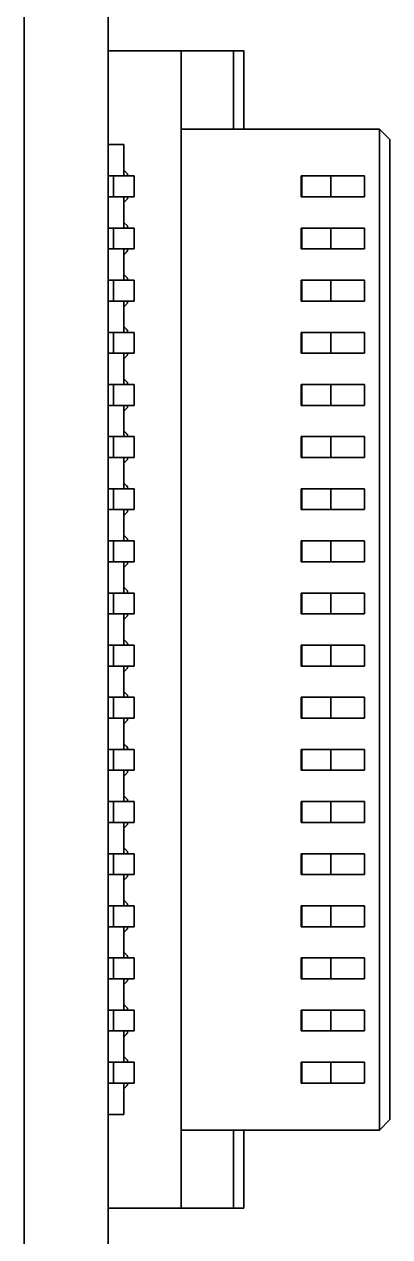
# Model space of a CAD drawing. Extents: x 386 to 1090, y 188 to 736.
# Drawn here: x 574.38 to 577.89, y 609.99 to 621.61 of the extents above; entities that cross this region are included whole.
import ezdxf

# ---------------------------------------------------------------- set-up
doc = ezdxf.new("R2010")
doc.units = 0

msp = doc.modelspace()

# ---------------------------------------------------------------- linework, layer by layer
at = {"color": 7, "lineweight": 35}
for p, q in [((574.385, 599.309), (574.385, 632.309)), ((575.19, 599.309), (575.19, 632.309))]:
    msp.add_line(p, q, dxfattribs=at)
at = {"color": 7, "lineweight": 35, "ltscale": 0.017499}
for p, q in [((575.19, 621.359), (575.89, 621.359)), ((575.19, 621.359), (575.89, 621.359)), ((575.19, 610.259), (575.89, 610.259)), ((575.19, 610.259), (575.89, 610.259)), ((575.19, 610.259), (575.89, 610.259))]:
    msp.add_line(p, q, dxfattribs=at)
at = {"color": 7, "lineweight": 35, "ltscale": 0.022501}
msp.add_line((575.19, 620.459), (575.19, 621.359), dxfattribs=at)
msp.add_line((575.19, 620.459), (575.19, 621.359), dxfattribs=at)
at = {"color": 7, "lineweight": 35, "ltscale": 0.0125}
for p, q in [((575.89, 621.359), (576.39, 621.359)), ((575.89, 621.359), (576.39, 621.359)), ((576.39, 611.009), (575.89, 611.009)), ((575.89, 610.259), (576.39, 610.259)), ((576.39, 610.259), (575.89, 610.259)), ((576.39, 610.259), (575.89, 610.259))]:
    msp.add_line(p, q, dxfattribs=at)
at = {"color": 7, "lineweight": 35, "ltscale": 0.01875}
for p, q in [((575.89, 620.609), (575.89, 621.359)), ((576.39, 620.609), (576.39, 621.359)), ((576.39, 620.609), (576.39, 621.359)), ((576.49, 620.609), (576.49, 621.359)), ((576.49, 620.609), (576.49, 621.359)), ((576.49, 621.359), (576.49, 620.609)), ((575.89, 610.259), (575.89, 611.009)), ((576.39, 610.259), (576.39, 611.009)), ((576.39, 610.259), (576.39, 611.009)), ((576.49, 611.009), (576.49, 610.259)), ((576.49, 610.259), (576.49, 611.009)), ((576.49, 610.259), (576.49, 611.009))]:
    msp.add_line(p, q, dxfattribs=at)
at = {"color": 7, "lineweight": 35, "ltscale": 0.277499}
msp.add_line((575.89, 610.259), (575.89, 621.359), dxfattribs=at)
msp.add_line((575.89, 610.259), (575.89, 621.359), dxfattribs=at)
at = {"color": 7, "lineweight": 35, "ltscale": 0.002501}
for p, q in [((576.39, 621.359), (576.49, 621.359)), ((576.39, 621.359), (576.49, 621.359)), ((577.89, 620.509), (577.89, 620.409)), ((577.89, 620.409), (577.89, 620.509)), ((576.49, 611.009), (576.39, 611.009)), ((576.39, 610.259), (576.49, 610.259)), ((576.49, 610.259), (576.39, 610.259)), ((576.49, 610.259), (576.39, 610.259))]:
    msp.add_line(p, q, dxfattribs=at)
at = {"color": 7, "lineweight": 35, "ltscale": 0.047501}
for p, q in [((577.79, 620.609), (575.89, 620.609)), ((577.79, 620.609), (575.89, 620.609)), ((577.79, 611.009), (575.89, 611.009)), ((577.79, 611.009), (575.89, 611.009))]:
    msp.add_line(p, q, dxfattribs=at)
at = {"color": 7, "lineweight": 35, "ltscale": 0.239999}
for p, q in [((575.89, 611.009), (575.89, 620.609)), ((577.79, 620.609), (577.79, 611.009)), ((577.79, 620.609), (577.79, 611.009))]:
    msp.add_line(p, q, dxfattribs=at)
at = {"color": 7, "lineweight": 35, "ltscale": 0.00125}
for p, q in [((576.49, 620.659), (576.49, 620.609)), ((576.49, 620.609), (576.49, 620.659)), ((575.24, 620.159), (575.19, 620.159)), ((575.19, 620.159), (575.24, 620.159)), ((575.24, 619.959), (575.19, 619.959)), ((575.19, 619.959), (575.24, 619.959)), ((575.19, 619.959), (575.24, 619.959)), ((575.24, 619.659), (575.19, 619.659)), ((575.19, 619.659), (575.24, 619.659)), ((575.24, 619.459), (575.19, 619.459)), ((575.19, 619.459), (575.24, 619.459)), ((575.19, 619.459), (575.24, 619.459)), ((575.24, 619.159), (575.19, 619.159)), ((575.19, 619.159), (575.24, 619.159)), ((575.24, 618.959), (575.19, 618.959)), ((575.19, 618.959), (575.24, 618.959)), ((575.19, 618.959), (575.24, 618.959)), ((575.24, 618.659), (575.19, 618.659)), ((575.19, 618.659), (575.24, 618.659)), ((575.19, 618.459), (575.24, 618.459)), ((575.24, 618.459), (575.19, 618.459)), ((575.19, 618.459), (575.24, 618.459)), ((575.24, 618.159), (575.19, 618.159)), ((575.19, 618.159), (575.24, 618.159)), ((575.24, 617.959), (575.19, 617.959)), ((575.19, 617.959), (575.24, 617.959)), ((575.19, 617.959), (575.24, 617.959)), ((575.24, 617.659), (575.19, 617.659)), ((575.19, 617.659), (575.24, 617.659)), ((575.24, 617.459), (575.19, 617.459)), ((575.19, 617.459), (575.24, 617.459)), ((575.19, 617.459), (575.24, 617.459)), ((575.19, 617.159), (575.24, 617.159)), ((575.24, 617.159), (575.19, 617.159)), ((575.19, 616.959), (575.24, 616.959)), ((575.24, 616.959), (575.19, 616.959)), ((575.19, 616.959), (575.24, 616.959)), ((575.24, 616.659), (575.19, 616.659)), ((575.19, 616.659), (575.24, 616.659)), ((575.19, 616.459), (575.24, 616.459)), ((575.19, 616.459), (575.24, 616.459)), ((575.24, 616.459), (575.19, 616.459)), ((575.24, 616.159), (575.19, 616.159)), ((575.19, 616.159), (575.24, 616.159)), ((575.24, 615.959), (575.19, 615.959)), ((575.19, 615.959), (575.24, 615.959)), ((575.19, 615.959), (575.24, 615.959)), ((575.24, 615.659), (575.19, 615.659)), ((575.19, 615.659), (575.24, 615.659)), ((575.24, 615.459), (575.19, 615.459)), ((575.19, 615.459), (575.24, 615.459)), ((575.19, 615.459), (575.24, 615.459)), ((575.19, 615.159), (575.24, 615.159)), ((575.24, 615.159), (575.19, 615.159)), ((575.19, 614.959), (575.24, 614.959)), ((575.19, 614.959), (575.24, 614.959)), ((575.24, 614.959), (575.19, 614.959)), ((575.19, 614.659), (575.24, 614.659)), ((575.24, 614.659), (575.19, 614.659)), ((575.19, 614.459), (575.24, 614.459)), ((575.19, 614.459), (575.24, 614.459)), ((575.24, 614.459), (575.19, 614.459)), ((575.19, 614.159), (575.24, 614.159)), ((575.24, 614.159), (575.19, 614.159)), ((575.19, 613.959), (575.24, 613.959)), ((575.19, 613.959), (575.24, 613.959)), ((575.24, 613.959), (575.19, 613.959)), ((575.19, 613.659), (575.24, 613.659)), ((575.24, 613.659), (575.19, 613.659)), ((575.19, 613.459), (575.24, 613.459)), ((575.19, 613.459), (575.24, 613.459)), ((575.24, 613.459), (575.19, 613.459)), ((575.24, 613.159), (575.19, 613.159)), ((575.19, 613.159), (575.24, 613.159)), ((575.24, 612.959), (575.19, 612.959)), ((575.19, 612.959), (575.24, 612.959)), ((575.19, 612.959), (575.24, 612.959)), ((575.24, 612.659), (575.19, 612.659)), ((575.19, 612.659), (575.24, 612.659)), ((575.24, 612.459), (575.19, 612.459)), ((575.19, 612.459), (575.24, 612.459)), ((575.19, 612.459), (575.24, 612.459)), ((575.24, 612.159), (575.19, 612.159)), ((575.19, 612.159), (575.24, 612.159)), ((575.24, 611.959), (575.19, 611.959)), ((575.19, 611.959), (575.24, 611.959)), ((575.19, 611.959), (575.24, 611.959)), ((575.24, 611.659), (575.19, 611.659)), ((575.19, 611.659), (575.24, 611.659)), ((575.24, 611.459), (575.19, 611.459)), ((575.19, 611.459), (575.24, 611.459)), ((575.19, 611.459), (575.24, 611.459))]:
    msp.add_line(p, q, dxfattribs=at)
at = {"color": 7, "lineweight": 35, "ltscale": 0.003535}
for p, q in [((577.79, 620.609), (577.89, 620.509)), ((577.79, 620.609), (577.89, 620.509)), ((577.79, 611.009), (577.89, 611.109)), ((577.89, 611.109), (577.79, 611.009)), ((577.89, 611.109), (577.79, 611.009)), ((577.89, 611.109), (577.79, 611.009)), ((577.79, 611.009), (577.89, 611.109))]:
    msp.add_line(p, q, dxfattribs=at)
at = {"color": 7, "lineweight": 35, "ltscale": 0.235001}
msp.add_line((577.89, 611.109), (577.89, 620.509), dxfattribs=at)
msp.add_line((577.89, 611.109), (577.89, 620.509), dxfattribs=at)
msp.add_line((577.89, 611.109), (577.89, 620.509), dxfattribs=at)
at = {"color": 7, "lineweight": 35, "ltscale": 0.003749}
for p, q in [((575.34, 620.459), (575.19, 620.459)), ((575.19, 620.459), (575.34, 620.459)), ((575.19, 620.459), (575.34, 620.459)), ((575.34, 620.459), (575.19, 620.459)), ((575.19, 620.459), (575.34, 620.459)), ((575.34, 611.159), (575.19, 611.159)), ((575.34, 611.159), (575.19, 611.159))]:
    msp.add_line(p, q, dxfattribs=at)
at = {"color": 7, "lineweight": 35, "ltscale": 0.006125}
for p, q in [((575.34, 620.459), (575.34, 620.214)), ((575.34, 620.459), (575.34, 620.214)), ((575.34, 611.404), (575.34, 611.159)), ((575.34, 611.404), (575.34, 611.159))]:
    msp.add_line(p, q, dxfattribs=at)
at = {"color": 7, "lineweight": 35, "ltscale": 0.005}
for p, q in [((575.19, 620.159), (575.19, 619.959)), ((575.19, 620.159), (575.19, 619.959)), ((575.24, 620.159), (575.44, 620.159)), ((575.24, 620.159), (575.24, 619.959)), ((575.24, 620.159), (575.24, 619.959)), ((575.24, 620.159), (575.44, 620.159)), ((575.44, 620.159), (575.44, 619.959)), ((575.44, 620.159), (575.44, 619.959)), ((575.44, 619.959), (575.44, 620.159)), ((577.04, 620.159), (577.04, 619.959)), ((577.04, 620.159), (577.04, 619.959)), ((577.045, 619.959), (577.045, 620.159)), ((577.045, 620.159), (577.045, 619.959)), ((577.045, 620.159), (577.045, 619.959)), ((577.325, 620.159), (577.325, 619.959)), ((577.325, 620.159), (577.325, 619.959)), ((577.647, 619.959), (577.647, 620.159)), ((577.647, 619.959), (577.647, 620.159)), ((575.24, 619.959), (575.44, 619.959)), ((575.24, 619.959), (575.44, 619.959)), ((575.19, 619.659), (575.19, 619.459)), ((575.19, 619.659), (575.19, 619.459)), ((575.24, 619.659), (575.44, 619.659)), ((575.24, 619.659), (575.24, 619.459)), ((575.24, 619.659), (575.44, 619.659)), ((575.24, 619.659), (575.24, 619.459)), ((575.44, 619.659), (575.44, 619.459)), ((575.44, 619.659), (575.44, 619.459)), ((575.44, 619.459), (575.44, 619.659)), ((577.04, 619.659), (577.04, 619.459)), ((577.04, 619.659), (577.04, 619.459)), ((577.045, 619.459), (577.045, 619.659)), ((577.045, 619.659), (577.045, 619.459)), ((577.045, 619.659), (577.045, 619.459)), ((577.325, 619.659), (577.325, 619.459)), ((577.325, 619.659), (577.325, 619.459)), ((577.647, 619.459), (577.647, 619.659)), ((577.647, 619.459), (577.647, 619.659)), ((575.24, 619.459), (575.44, 619.459)), ((575.24, 619.459), (575.44, 619.459)), ((575.19, 619.159), (575.19, 618.959)), ((575.19, 619.159), (575.19, 618.959)), ((575.24, 619.159), (575.44, 619.159)), ((575.24, 619.159), (575.24, 618.959)), ((575.24, 619.159), (575.44, 619.159)), ((575.24, 619.159), (575.24, 618.959)), ((575.44, 619.159), (575.44, 618.959)), ((575.44, 619.159), (575.44, 618.959)), ((575.44, 618.959), (575.44, 619.159)), ((577.04, 619.159), (577.04, 618.959)), ((577.04, 619.159), (577.04, 618.959)), ((577.045, 618.959), (577.045, 619.159)), ((577.045, 619.159), (577.045, 618.959)), ((577.045, 619.159), (577.045, 618.959)), ((577.325, 619.159), (577.325, 618.959)), ((577.325, 619.159), (577.325, 618.959)), ((577.647, 618.959), (577.647, 619.159)), ((577.647, 618.959), (577.647, 619.159)), ((575.24, 618.959), (575.44, 618.959)), ((575.24, 618.959), (575.44, 618.959)), ((575.19, 618.659), (575.19, 618.459)), ((575.19, 618.659), (575.19, 618.459)), ((575.24, 618.659), (575.44, 618.659)), ((575.24, 618.659), (575.24, 618.459)), ((575.24, 618.659), (575.44, 618.659)), ((575.24, 618.659), (575.24, 618.459)), ((575.44, 618.659), (575.44, 618.459)), ((575.44, 618.659), (575.44, 618.459)), ((575.44, 618.459), (575.44, 618.659)), ((577.04, 618.659), (577.04, 618.459)), ((577.04, 618.659), (577.04, 618.459)), ((577.045, 618.459), (577.045, 618.659)), ((577.045, 618.659), (577.045, 618.459)), ((577.045, 618.659), (577.045, 618.459)), ((577.325, 618.659), (577.325, 618.459)), ((577.325, 618.659), (577.325, 618.459)), ((577.647, 618.459), (577.647, 618.659)), ((577.647, 618.459), (577.647, 618.659)), ((575.24, 618.459), (575.44, 618.459)), ((575.24, 618.459), (575.44, 618.459)), ((575.19, 618.159), (575.19, 617.959)), ((575.19, 618.159), (575.19, 617.959)), ((575.24, 618.159), (575.44, 618.159)), ((575.24, 618.159), (575.24, 617.959)), ((575.24, 618.159), (575.44, 618.159)), ((575.24, 618.159), (575.24, 617.959)), ((575.44, 618.159), (575.44, 617.959)), ((575.44, 618.159), (575.44, 617.959)), ((575.44, 617.959), (575.44, 618.159)), ((577.04, 618.159), (577.04, 617.959)), ((577.04, 618.159), (577.04, 617.959)), ((577.045, 617.959), (577.045, 618.159)), ((577.045, 618.159), (577.045, 617.959)), ((577.045, 618.159), (577.045, 617.959)), ((577.325, 618.159), (577.325, 617.959)), ((577.325, 618.159), (577.325, 617.959)), ((577.647, 617.959), (577.647, 618.159)), ((577.647, 617.959), (577.647, 618.159)), ((575.24, 617.959), (575.44, 617.959)), ((575.24, 617.959), (575.44, 617.959)), ((575.19, 617.659), (575.19, 617.459)), ((575.19, 617.659), (575.19, 617.459)), ((575.24, 617.659), (575.44, 617.659)), ((575.24, 617.659), (575.24, 617.459)), ((575.24, 617.659), (575.44, 617.659)), ((575.24, 617.659), (575.24, 617.459)), ((575.44, 617.659), (575.44, 617.459)), ((575.44, 617.659), (575.44, 617.459)), ((575.44, 617.459), (575.44, 617.659)), ((577.04, 617.659), (577.04, 617.459)), ((577.04, 617.659), (577.04, 617.459)), ((577.045, 617.459), (577.045, 617.659)), ((577.045, 617.659), (577.045, 617.459)), ((577.045, 617.659), (577.045, 617.459)), ((577.325, 617.659), (577.325, 617.459)), ((577.325, 617.659), (577.325, 617.459)), ((577.647, 617.459), (577.647, 617.659)), ((577.647, 617.459), (577.647, 617.659)), ((575.24, 617.459), (575.44, 617.459)), ((575.24, 617.459), (575.44, 617.459)), ((575.19, 617.159), (575.19, 616.959)), ((575.19, 617.159), (575.19, 616.959)), ((575.24, 617.159), (575.24, 616.959)), ((575.24, 617.159), (575.24, 616.959)), ((575.24, 617.159), (575.44, 617.159)), ((575.24, 617.159), (575.44, 617.159)), ((575.44, 617.159), (575.44, 616.959)), ((575.44, 617.159), (575.44, 616.959)), ((575.44, 616.959), (575.44, 617.159)), ((577.04, 617.159), (577.04, 616.959)), ((577.04, 617.159), (577.04, 616.959)), ((577.045, 617.159), (577.045, 616.959)), ((577.045, 617.159), (577.045, 616.959)), ((577.045, 616.959), (577.045, 617.159)), ((577.325, 617.159), (577.325, 616.959)), ((577.325, 617.159), (577.325, 616.959)), ((577.647, 616.959), (577.647, 617.159)), ((577.647, 616.959), (577.647, 617.159)), ((575.24, 616.959), (575.44, 616.959)), ((575.24, 616.959), (575.44, 616.959)), ((575.19, 616.659), (575.19, 616.459)), ((575.19, 616.659), (575.19, 616.459)), ((575.24, 616.659), (575.44, 616.659)), ((575.24, 616.659), (575.24, 616.459)), ((575.24, 616.659), (575.24, 616.459)), ((575.24, 616.659), (575.44, 616.659)), ((575.44, 616.659), (575.44, 616.459)), ((575.44, 616.659), (575.44, 616.459)), ((575.44, 616.459), (575.44, 616.659)), ((577.04, 616.659), (577.04, 616.459)), ((577.04, 616.659), (577.04, 616.459)), ((577.045, 616.659), (577.045, 616.459)), ((577.045, 616.659), (577.045, 616.459)), ((577.045, 616.459), (577.045, 616.659)), ((577.325, 616.659), (577.325, 616.459)), ((577.325, 616.659), (577.325, 616.459)), ((577.647, 616.459), (577.647, 616.659)), ((577.647, 616.459), (577.647, 616.659)), ((575.24, 616.459), (575.44, 616.459)), ((575.24, 616.459), (575.44, 616.459)), ((575.19, 616.159), (575.19, 615.959)), ((575.19, 616.159), (575.19, 615.959)), ((575.24, 616.159), (575.44, 616.159)), ((575.24, 616.159), (575.24, 615.959)), ((575.24, 616.159), (575.24, 615.959)), ((575.24, 616.159), (575.44, 616.159)), ((575.44, 616.159), (575.44, 615.959)), ((575.44, 616.159), (575.44, 615.959)), ((575.44, 615.959), (575.44, 616.159)), ((577.04, 616.159), (577.04, 615.959)), ((577.04, 616.159), (577.04, 615.959)), ((577.045, 616.159), (577.045, 615.959)), ((577.045, 616.159), (577.045, 615.959)), ((577.045, 615.959), (577.045, 616.159)), ((577.325, 616.159), (577.325, 615.959)), ((577.325, 616.159), (577.325, 615.959)), ((577.647, 615.959), (577.647, 616.159)), ((577.647, 615.959), (577.647, 616.159)), ((575.24, 615.959), (575.44, 615.959)), ((575.24, 615.959), (575.44, 615.959)), ((575.19, 615.659), (575.19, 615.459)), ((575.19, 615.659), (575.19, 615.459)), ((575.24, 615.659), (575.44, 615.659)), ((575.24, 615.659), (575.24, 615.459)), ((575.24, 615.659), (575.24, 615.459)), ((575.24, 615.659), (575.44, 615.659)), ((575.44, 615.659), (575.44, 615.459)), ((575.44, 615.659), (575.44, 615.459)), ((575.44, 615.459), (575.44, 615.659)), ((577.04, 615.659), (577.04, 615.459)), ((577.04, 615.659), (577.04, 615.459)), ((577.045, 615.659), (577.045, 615.459)), ((577.045, 615.659), (577.045, 615.459)), ((577.045, 615.459), (577.045, 615.659)), ((577.325, 615.659), (577.325, 615.459)), ((577.325, 615.659), (577.325, 615.459)), ((577.647, 615.459), (577.647, 615.659)), ((577.647, 615.459), (577.647, 615.659)), ((575.24, 615.459), (575.44, 615.459)), ((575.24, 615.459), (575.44, 615.459)), ((575.19, 615.159), (575.19, 614.959)), ((575.19, 615.159), (575.19, 614.959)), ((575.24, 615.159), (575.24, 614.959)), ((575.24, 615.159), (575.24, 614.959)), ((575.24, 615.159), (575.44, 615.159)), ((575.24, 615.159), (575.44, 615.159)), ((575.44, 615.159), (575.44, 614.959)), ((575.44, 615.159), (575.44, 614.959)), ((575.44, 614.959), (575.44, 615.159)), ((577.04, 615.159), (577.04, 614.959)), ((577.04, 615.159), (577.04, 614.959)), ((577.045, 614.959), (577.045, 615.159)), ((577.045, 615.159), (577.045, 614.959)), ((577.045, 615.159), (577.045, 614.959)), ((577.325, 615.159), (577.325, 614.959)), ((577.325, 615.159), (577.325, 614.959)), ((577.647, 614.959), (577.647, 615.159)), ((577.647, 614.959), (577.647, 615.159)), ((575.24, 614.959), (575.44, 614.959)), ((575.24, 614.959), (575.44, 614.959)), ((575.19, 614.659), (575.19, 614.459)), ((575.19, 614.659), (575.19, 614.459)), ((575.24, 614.659), (575.24, 614.459)), ((575.24, 614.659), (575.24, 614.459)), ((575.24, 614.659), (575.44, 614.659)), ((575.24, 614.659), (575.44, 614.659)), ((575.44, 614.659), (575.44, 614.459)), ((575.44, 614.659), (575.44, 614.459)), ((575.44, 614.459), (575.44, 614.659)), ((577.04, 614.659), (577.04, 614.459)), ((577.04, 614.659), (577.04, 614.459)), ((577.045, 614.459), (577.045, 614.659)), ((577.045, 614.659), (577.045, 614.459)), ((577.045, 614.659), (577.045, 614.459)), ((577.325, 614.659), (577.325, 614.459)), ((577.325, 614.659), (577.325, 614.459)), ((577.647, 614.459), (577.647, 614.659)), ((577.647, 614.459), (577.647, 614.659)), ((575.24, 614.459), (575.44, 614.459)), ((575.24, 614.459), (575.44, 614.459)), ((575.19, 614.159), (575.19, 613.959)), ((575.19, 614.159), (575.19, 613.959)), ((575.24, 614.159), (575.24, 613.959)), ((575.24, 614.159), (575.44, 614.159)), ((575.24, 614.159), (575.24, 613.959)), ((575.24, 614.159), (575.44, 614.159)), ((575.44, 614.159), (575.44, 613.959)), ((575.44, 614.159), (575.44, 613.959)), ((575.44, 613.959), (575.44, 614.159)), ((577.04, 614.159), (577.04, 613.959)), ((577.04, 614.159), (577.04, 613.959)), ((577.045, 613.959), (577.045, 614.159)), ((577.045, 614.159), (577.045, 613.959)), ((577.045, 614.159), (577.045, 613.959)), ((577.325, 614.159), (577.325, 613.959)), ((577.325, 614.159), (577.325, 613.959)), ((577.647, 613.959), (577.647, 614.159)), ((577.647, 613.959), (577.647, 614.159)), ((575.24, 613.959), (575.44, 613.959)), ((575.24, 613.959), (575.44, 613.959)), ((575.19, 613.659), (575.19, 613.459)), ((575.19, 613.659), (575.19, 613.459)), ((575.24, 613.659), (575.24, 613.459)), ((575.24, 613.659), (575.44, 613.659)), ((575.24, 613.659), (575.24, 613.459)), ((575.24, 613.659), (575.44, 613.659)), ((575.44, 613.659), (575.44, 613.459)), ((575.44, 613.659), (575.44, 613.459)), ((575.44, 613.459), (575.44, 613.659)), ((577.04, 613.659), (577.04, 613.459)), ((577.04, 613.659), (577.04, 613.459)), ((577.045, 613.459), (577.045, 613.659)), ((577.045, 613.659), (577.045, 613.459)), ((577.045, 613.659), (577.045, 613.459)), ((577.325, 613.659), (577.325, 613.459)), ((577.325, 613.659), (577.325, 613.459)), ((577.647, 613.459), (577.647, 613.659)), ((577.647, 613.459), (577.647, 613.659)), ((575.24, 613.459), (575.44, 613.459)), ((575.24, 613.459), (575.44, 613.459)), ((575.19, 613.159), (575.19, 612.959)), ((575.19, 613.159), (575.19, 612.959)), ((575.24, 613.159), (575.44, 613.159)), ((575.24, 613.159), (575.24, 612.959)), ((575.24, 613.159), (575.24, 612.959)), ((575.24, 613.159), (575.44, 613.159)), ((575.44, 612.959), (575.44, 613.159)), ((575.44, 613.159), (575.44, 612.959)), ((575.44, 613.159), (575.44, 612.959)), ((577.04, 613.159), (577.04, 612.959)), ((577.04, 613.159), (577.04, 612.959)), ((577.045, 612.959), (577.045, 613.159)), ((577.045, 613.159), (577.045, 612.959)), ((577.045, 613.159), (577.045, 612.959)), ((577.325, 613.159), (577.325, 612.959)), ((577.325, 613.159), (577.325, 612.959)), ((577.647, 612.959), (577.647, 613.159)), ((577.647, 612.959), (577.647, 613.159)), ((575.24, 612.959), (575.44, 612.959)), ((575.24, 612.959), (575.44, 612.959)), ((575.19, 612.659), (575.19, 612.459)), ((575.19, 612.659), (575.19, 612.459)), ((575.24, 612.659), (575.44, 612.659)), ((575.24, 612.659), (575.24, 612.459)), ((575.24, 612.659), (575.44, 612.659)), ((575.24, 612.659), (575.24, 612.459)), ((575.44, 612.459), (575.44, 612.659)), ((575.44, 612.659), (575.44, 612.459)), ((575.44, 612.659), (575.44, 612.459)), ((577.04, 612.659), (577.04, 612.459)), ((577.04, 612.659), (577.04, 612.459)), ((577.045, 612.459), (577.045, 612.659)), ((577.045, 612.659), (577.045, 612.459)), ((577.045, 612.659), (577.045, 612.459)), ((577.325, 612.659), (577.325, 612.459)), ((577.325, 612.659), (577.325, 612.459)), ((577.647, 612.459), (577.647, 612.659)), ((577.647, 612.459), (577.647, 612.659)), ((575.24, 612.459), (575.44, 612.459)), ((575.24, 612.459), (575.44, 612.459)), ((575.19, 612.159), (575.19, 611.959)), ((575.19, 612.159), (575.19, 611.959)), ((575.24, 612.159), (575.44, 612.159)), ((575.24, 612.159), (575.24, 611.959)), ((575.24, 612.159), (575.24, 611.959)), ((575.24, 612.159), (575.44, 612.159)), ((575.44, 611.959), (575.44, 612.159)), ((575.44, 612.159), (575.44, 611.959)), ((575.44, 612.159), (575.44, 611.959)), ((577.04, 612.159), (577.04, 611.959)), ((577.04, 612.159), (577.04, 611.959)), ((577.045, 611.959), (577.045, 612.159)), ((577.045, 612.159), (577.045, 611.959)), ((577.045, 612.159), (577.045, 611.959)), ((577.325, 612.159), (577.325, 611.959)), ((577.325, 612.159), (577.325, 611.959)), ((577.647, 611.959), (577.647, 612.159)), ((577.647, 611.959), (577.647, 612.159)), ((575.24, 611.959), (575.44, 611.959)), ((575.24, 611.959), (575.44, 611.959)), ((575.19, 611.659), (575.19, 611.459)), ((575.19, 611.659), (575.19, 611.459)), ((575.24, 611.659), (575.44, 611.659)), ((575.24, 611.659), (575.24, 611.459)), ((575.24, 611.659), (575.44, 611.659)), ((575.24, 611.659), (575.24, 611.459)), ((575.44, 611.459), (575.44, 611.659)), ((575.44, 611.659), (575.44, 611.459)), ((575.44, 611.659), (575.44, 611.459)), ((577.04, 611.659), (577.04, 611.459)), ((577.04, 611.659), (577.04, 611.459)), ((577.045, 611.459), (577.045, 611.659)), ((577.045, 611.659), (577.045, 611.459)), ((577.045, 611.659), (577.045, 611.459)), ((577.325, 611.659), (577.325, 611.459)), ((577.325, 611.659), (577.325, 611.459)), ((577.647, 611.459), (577.647, 611.659)), ((577.647, 611.459), (577.647, 611.659)), ((575.24, 611.459), (575.44, 611.459)), ((575.24, 611.459), (575.44, 611.459))]:
    msp.add_line(p, q, dxfattribs=at)
at = {"color": 7, "lineweight": 35, "ltscale": 0.001236}
for p, q in [((575.375, 620.179), (575.34, 620.214)), ((575.375, 620.179), (575.34, 620.214)), ((575.375, 620.179), (575.34, 620.214)), ((575.375, 619.679), (575.34, 619.714)), ((575.375, 619.679), (575.34, 619.714)), ((575.375, 619.679), (575.34, 619.714)), ((575.375, 619.179), (575.34, 619.214)), ((575.375, 619.179), (575.34, 619.214)), ((575.375, 619.179), (575.34, 619.214)), ((575.375, 618.679), (575.34, 618.714)), ((575.34, 618.714), (575.375, 618.679)), ((575.375, 618.679), (575.34, 618.714)), ((575.375, 618.179), (575.34, 618.214)), ((575.375, 618.179), (575.34, 618.214)), ((575.375, 618.179), (575.34, 618.214)), ((575.375, 617.679), (575.34, 617.714)), ((575.34, 617.714), (575.375, 617.679)), ((575.375, 617.679), (575.34, 617.714)), ((575.375, 617.179), (575.34, 617.214)), ((575.375, 617.179), (575.34, 617.214)), ((575.375, 617.179), (575.34, 617.214)), ((575.375, 616.679), (575.34, 616.714)), ((575.375, 616.679), (575.34, 616.714)), ((575.375, 616.679), (575.34, 616.714)), ((575.375, 616.179), (575.34, 616.214)), ((575.375, 616.179), (575.34, 616.214)), ((575.375, 616.179), (575.34, 616.214)), ((575.375, 615.679), (575.34, 615.714)), ((575.375, 615.679), (575.34, 615.714)), ((575.375, 615.679), (575.34, 615.714)), ((575.375, 615.179), (575.34, 615.214)), ((575.375, 615.179), (575.34, 615.214)), ((575.375, 615.179), (575.34, 615.214)), ((575.375, 614.679), (575.34, 614.714)), ((575.375, 614.679), (575.34, 614.714)), ((575.375, 614.679), (575.34, 614.714)), ((575.375, 614.179), (575.34, 614.214)), ((575.375, 614.179), (575.34, 614.214)), ((575.375, 614.179), (575.34, 614.214)), ((575.375, 613.679), (575.34, 613.714)), ((575.375, 613.679), (575.34, 613.714)), ((575.375, 613.679), (575.34, 613.714)), ((575.375, 613.179), (575.34, 613.214)), ((575.375, 613.179), (575.34, 613.214)), ((575.375, 613.179), (575.34, 613.214)), ((575.375, 612.679), (575.34, 612.714)), ((575.375, 612.679), (575.34, 612.714)), ((575.375, 612.679), (575.34, 612.714)), ((575.375, 612.179), (575.34, 612.214)), ((575.375, 612.179), (575.34, 612.214)), ((575.375, 612.179), (575.34, 612.214)), ((575.375, 611.679), (575.34, 611.714)), ((575.375, 611.679), (575.34, 611.714)), ((575.375, 611.679), (575.34, 611.714))]:
    msp.add_line(p, q, dxfattribs=at)
at = {"color": 7, "lineweight": 35, "ltscale": 0.001375}
for p, q in [((575.34, 620.214), (575.34, 620.159)), ((575.34, 620.214), (575.34, 620.159)), ((575.34, 619.959), (575.34, 619.904)), ((575.34, 619.959), (575.34, 619.904)), ((575.34, 619.714), (575.34, 619.659)), ((575.34, 619.714), (575.34, 619.659)), ((575.34, 619.459), (575.34, 619.404)), ((575.34, 619.459), (575.34, 619.404)), ((575.34, 619.214), (575.34, 619.159)), ((575.34, 619.214), (575.34, 619.159)), ((575.34, 618.959), (575.34, 618.904)), ((575.34, 618.959), (575.34, 618.904)), ((575.34, 618.714), (575.34, 618.659)), ((575.34, 618.714), (575.34, 618.659)), ((575.34, 618.459), (575.34, 618.404)), ((575.34, 618.459), (575.34, 618.404)), ((575.34, 618.214), (575.34, 618.159)), ((575.34, 618.214), (575.34, 618.159)), ((575.34, 617.959), (575.34, 617.904)), ((575.34, 617.959), (575.34, 617.904)), ((575.34, 617.714), (575.34, 617.659)), ((575.34, 617.714), (575.34, 617.659)), ((575.34, 617.459), (575.34, 617.404)), ((575.34, 617.459), (575.34, 617.404)), ((575.34, 617.214), (575.34, 617.159)), ((575.34, 617.214), (575.34, 617.159)), ((575.34, 616.959), (575.34, 616.904)), ((575.34, 616.959), (575.34, 616.904)), ((575.34, 616.714), (575.34, 616.659)), ((575.34, 616.714), (575.34, 616.659)), ((575.34, 616.459), (575.34, 616.404)), ((575.34, 616.459), (575.34, 616.404)), ((575.34, 616.214), (575.34, 616.159)), ((575.34, 616.214), (575.34, 616.159)), ((575.34, 615.959), (575.34, 615.904)), ((575.34, 615.959), (575.34, 615.904)), ((575.34, 615.714), (575.34, 615.659)), ((575.34, 615.714), (575.34, 615.659)), ((575.34, 615.459), (575.34, 615.404)), ((575.34, 615.459), (575.34, 615.404)), ((575.34, 615.214), (575.34, 615.159)), ((575.34, 615.214), (575.34, 615.159)), ((575.34, 614.959), (575.34, 614.904)), ((575.34, 614.959), (575.34, 614.904)), ((575.34, 614.714), (575.34, 614.659)), ((575.34, 614.714), (575.34, 614.659)), ((575.34, 614.459), (575.34, 614.404)), ((575.34, 614.459), (575.34, 614.404)), ((575.34, 614.214), (575.34, 614.159)), ((575.34, 614.214), (575.34, 614.159)), ((575.34, 613.959), (575.34, 613.904)), ((575.34, 613.959), (575.34, 613.904)), ((575.34, 613.714), (575.34, 613.659)), ((575.34, 613.714), (575.34, 613.659)), ((575.34, 613.459), (575.34, 613.404)), ((575.34, 613.459), (575.34, 613.404)), ((575.34, 613.214), (575.34, 613.159)), ((575.34, 613.214), (575.34, 613.159)), ((575.34, 612.959), (575.34, 612.904)), ((575.34, 612.959), (575.34, 612.904)), ((575.34, 612.714), (575.34, 612.659)), ((575.34, 612.714), (575.34, 612.659)), ((575.34, 612.459), (575.34, 612.404)), ((575.34, 612.459), (575.34, 612.404)), ((575.34, 612.214), (575.34, 612.159)), ((575.34, 612.214), (575.34, 612.159)), ((575.34, 611.959), (575.34, 611.904)), ((575.34, 611.959), (575.34, 611.904)), ((575.34, 611.714), (575.34, 611.659)), ((575.34, 611.714), (575.34, 611.659)), ((575.34, 611.459), (575.34, 611.404)), ((575.34, 611.459), (575.34, 611.404))]:
    msp.add_line(p, q, dxfattribs=at)
at = {"color": 7, "lineweight": 35, "ltscale": 0.00036253}
for p, q in [((575.364, 620.189), (575.375, 620.179)), ((575.364, 619.689), (575.375, 619.679)), ((575.364, 619.189), (575.375, 619.179)), ((575.364, 618.189), (575.375, 618.179)), ((575.364, 617.189), (575.375, 617.179)), ((575.364, 616.689), (575.375, 616.679)), ((575.364, 616.189), (575.375, 616.179)), ((575.364, 615.689), (575.375, 615.679)), ((575.364, 615.189), (575.375, 615.179)), ((575.364, 614.689), (575.375, 614.679)), ((575.364, 614.189), (575.375, 614.179)), ((575.364, 613.689), (575.375, 613.679)), ((575.364, 613.189), (575.375, 613.179)), ((575.364, 612.689), (575.375, 612.679)), ((575.364, 612.189), (575.375, 612.179))]:
    msp.add_line(p, q, dxfattribs=at)
at = {"color": 7, "lineweight": 35, "ltscale": 0.000500488}
for p, q in [((575.375, 620.159), (575.375, 620.179)), ((575.375, 620.159), (575.375, 620.179)), ((575.375, 619.659), (575.375, 619.679)), ((575.375, 619.659), (575.375, 619.679)), ((575.375, 619.159), (575.375, 619.179)), ((575.375, 619.159), (575.375, 619.179)), ((575.375, 618.659), (575.375, 618.679)), ((575.375, 618.659), (575.375, 618.679)), ((575.375, 618.159), (575.375, 618.179)), ((575.375, 618.159), (575.375, 618.179)), ((575.375, 617.659), (575.375, 617.679)), ((575.375, 617.659), (575.375, 617.679)), ((575.375, 617.159), (575.375, 617.179)), ((575.375, 617.159), (575.375, 617.179)), ((575.375, 616.659), (575.375, 616.679)), ((575.375, 616.659), (575.375, 616.679)), ((575.375, 616.159), (575.375, 616.179)), ((575.375, 616.159), (575.375, 616.179)), ((575.375, 615.659), (575.375, 615.679)), ((575.375, 615.659), (575.375, 615.679)), ((575.375, 615.159), (575.375, 615.179)), ((575.375, 615.159), (575.375, 615.179)), ((575.375, 614.659), (575.375, 614.679)), ((575.375, 614.659), (575.375, 614.679)), ((575.375, 614.159), (575.375, 614.179)), ((575.375, 614.159), (575.375, 614.179)), ((575.375, 613.659), (575.375, 613.679)), ((575.375, 613.659), (575.375, 613.679)), ((575.375, 613.159), (575.375, 613.179)), ((575.375, 613.159), (575.375, 613.179)), ((575.375, 612.659), (575.375, 612.679)), ((575.375, 612.659), (575.375, 612.679)), ((575.375, 612.159), (575.375, 612.179)), ((575.375, 612.159), (575.375, 612.179)), ((575.375, 611.659), (575.375, 611.679)), ((575.375, 611.659), (575.375, 611.679))]:
    msp.add_line(p, q, dxfattribs=at)
at = {"color": 7, "lineweight": 35, "ltscale": 0.000137329}
for p, q in [((577.04, 620.159), (577.045, 620.159)), ((577.04, 620.159), (577.045, 620.159)), ((577.04, 619.959), (577.045, 619.959)), ((577.04, 619.959), (577.045, 619.959)), ((577.04, 619.659), (577.045, 619.659)), ((577.04, 619.659), (577.045, 619.659)), ((577.04, 619.459), (577.045, 619.459)), ((577.04, 619.459), (577.045, 619.459)), ((577.04, 619.159), (577.045, 619.159)), ((577.04, 619.159), (577.045, 619.159)), ((577.04, 618.959), (577.045, 618.959)), ((577.04, 618.959), (577.045, 618.959)), ((577.04, 618.659), (577.045, 618.659)), ((577.04, 618.659), (577.045, 618.659)), ((577.04, 618.459), (577.045, 618.459)), ((577.04, 618.459), (577.045, 618.459)), ((577.04, 618.159), (577.045, 618.159)), ((577.04, 618.159), (577.045, 618.159)), ((577.04, 617.959), (577.045, 617.959)), ((577.04, 617.959), (577.045, 617.959)), ((577.04, 617.659), (577.045, 617.659)), ((577.04, 617.659), (577.045, 617.659)), ((577.04, 617.459), (577.045, 617.459)), ((577.04, 617.459), (577.045, 617.459)), ((577.04, 617.159), (577.045, 617.159)), ((577.04, 617.159), (577.045, 617.159)), ((577.04, 616.959), (577.045, 616.959)), ((577.04, 616.959), (577.045, 616.959)), ((577.04, 616.659), (577.045, 616.659)), ((577.04, 616.659), (577.045, 616.659)), ((577.04, 616.459), (577.045, 616.459)), ((577.04, 616.459), (577.045, 616.459)), ((577.04, 616.159), (577.045, 616.159)), ((577.04, 616.159), (577.045, 616.159)), ((577.04, 615.959), (577.045, 615.959)), ((577.04, 615.959), (577.045, 615.959)), ((577.04, 615.659), (577.045, 615.659)), ((577.04, 615.659), (577.045, 615.659)), ((577.04, 615.459), (577.045, 615.459)), ((577.04, 615.459), (577.045, 615.459)), ((577.04, 615.159), (577.045, 615.159)), ((577.04, 615.159), (577.045, 615.159)), ((577.04, 614.959), (577.045, 614.959)), ((577.04, 614.959), (577.045, 614.959)), ((577.04, 614.659), (577.045, 614.659)), ((577.04, 614.659), (577.045, 614.659)), ((577.04, 614.459), (577.045, 614.459)), ((577.04, 614.459), (577.045, 614.459)), ((577.04, 614.159), (577.045, 614.159)), ((577.04, 614.159), (577.045, 614.159)), ((577.04, 613.959), (577.045, 613.959)), ((577.04, 613.959), (577.045, 613.959)), ((577.04, 613.659), (577.045, 613.659)), ((577.04, 613.659), (577.045, 613.659)), ((577.04, 613.459), (577.045, 613.459)), ((577.04, 613.459), (577.045, 613.459)), ((577.04, 613.159), (577.045, 613.159)), ((577.04, 613.159), (577.045, 613.159)), ((577.04, 612.959), (577.045, 612.959)), ((577.04, 612.959), (577.045, 612.959)), ((577.04, 612.659), (577.045, 612.659)), ((577.04, 612.659), (577.045, 612.659)), ((577.04, 612.459), (577.045, 612.459)), ((577.04, 612.459), (577.045, 612.459)), ((577.04, 612.159), (577.045, 612.159)), ((577.04, 612.159), (577.045, 612.159)), ((577.04, 611.959), (577.045, 611.959)), ((577.04, 611.959), (577.045, 611.959)), ((577.04, 611.659), (577.045, 611.659)), ((577.04, 611.659), (577.045, 611.659)), ((577.04, 611.459), (577.045, 611.459)), ((577.04, 611.459), (577.045, 611.459))]:
    msp.add_line(p, q, dxfattribs=at)
at = {"color": 7, "lineweight": 35, "ltscale": 0.006987}
for p, q in [((577.325, 620.159), (577.045, 620.159)), ((577.045, 619.959), (577.325, 619.959)), ((577.325, 619.659), (577.045, 619.659)), ((577.045, 619.459), (577.325, 619.459)), ((577.325, 619.159), (577.045, 619.159)), ((577.045, 618.959), (577.325, 618.959)), ((577.325, 618.659), (577.045, 618.659)), ((577.045, 618.459), (577.325, 618.459)), ((577.325, 618.159), (577.045, 618.159)), ((577.045, 617.959), (577.325, 617.959)), ((577.325, 617.659), (577.045, 617.659)), ((577.045, 617.459), (577.325, 617.459)), ((577.325, 617.159), (577.045, 617.159)), ((577.045, 616.959), (577.325, 616.959)), ((577.325, 616.659), (577.045, 616.659)), ((577.045, 616.459), (577.325, 616.459)), ((577.325, 616.159), (577.045, 616.159)), ((577.045, 615.959), (577.325, 615.959)), ((577.325, 615.659), (577.045, 615.659)), ((577.045, 615.459), (577.325, 615.459)), ((577.325, 615.159), (577.045, 615.159)), ((577.045, 614.959), (577.325, 614.959)), ((577.325, 614.659), (577.045, 614.659)), ((577.045, 614.459), (577.325, 614.459)), ((577.325, 614.159), (577.045, 614.159)), ((577.045, 613.959), (577.325, 613.959)), ((577.325, 613.659), (577.045, 613.659)), ((577.045, 613.459), (577.325, 613.459)), ((577.325, 613.159), (577.045, 613.159)), ((577.045, 612.959), (577.325, 612.959)), ((577.325, 612.659), (577.045, 612.659)), ((577.045, 612.459), (577.325, 612.459)), ((577.325, 612.159), (577.045, 612.159)), ((577.045, 611.959), (577.325, 611.959)), ((577.325, 611.659), (577.045, 611.659)), ((577.045, 611.459), (577.325, 611.459))]:
    msp.add_line(p, q, dxfattribs=at)
at = {"color": 7, "lineweight": 35, "ltscale": 0.004865}
for p, q in [((577.045, 620.159), (577.24, 620.159)), ((577.045, 619.959), (577.24, 619.959)), ((577.045, 619.659), (577.24, 619.659)), ((577.045, 619.459), (577.24, 619.459)), ((577.045, 619.159), (577.24, 619.159)), ((577.045, 618.959), (577.24, 618.959)), ((577.045, 618.659), (577.24, 618.659)), ((577.045, 618.459), (577.24, 618.459)), ((577.045, 618.159), (577.24, 618.159)), ((577.045, 617.959), (577.24, 617.959)), ((577.045, 617.659), (577.24, 617.659)), ((577.045, 617.459), (577.24, 617.459)), ((577.045, 617.159), (577.24, 617.159)), ((577.045, 616.959), (577.24, 616.959)), ((577.045, 616.659), (577.24, 616.659)), ((577.045, 616.459), (577.24, 616.459)), ((577.045, 616.159), (577.24, 616.159)), ((577.045, 615.959), (577.24, 615.959)), ((577.045, 615.659), (577.24, 615.659)), ((577.045, 615.459), (577.24, 615.459)), ((577.045, 615.159), (577.24, 615.159)), ((577.045, 614.959), (577.24, 614.959)), ((577.045, 614.659), (577.24, 614.659)), ((577.045, 614.459), (577.24, 614.459)), ((577.045, 614.159), (577.24, 614.159)), ((577.045, 613.959), (577.24, 613.959)), ((577.045, 613.659), (577.24, 613.659)), ((577.045, 613.459), (577.24, 613.459)), ((577.045, 613.159), (577.24, 613.159)), ((577.045, 612.959), (577.24, 612.959)), ((577.045, 612.659), (577.24, 612.659)), ((577.045, 612.459), (577.24, 612.459)), ((577.045, 612.159), (577.24, 612.159)), ((577.045, 611.959), (577.24, 611.959)), ((577.045, 611.659), (577.24, 611.659)), ((577.045, 611.459), (577.24, 611.459))]:
    msp.add_line(p, q, dxfattribs=at)
at = {"color": 7, "lineweight": 35, "ltscale": 0.002122}
for p, q in [((577.24, 620.159), (577.325, 620.159)), ((577.24, 619.959), (577.325, 619.959)), ((577.24, 619.659), (577.325, 619.659)), ((577.24, 619.459), (577.325, 619.459)), ((577.24, 619.159), (577.325, 619.159)), ((577.24, 618.959), (577.325, 618.959)), ((577.24, 618.659), (577.325, 618.659)), ((577.24, 618.459), (577.325, 618.459)), ((577.24, 618.159), (577.325, 618.159)), ((577.24, 617.959), (577.325, 617.959)), ((577.24, 617.659), (577.325, 617.659)), ((577.24, 617.459), (577.325, 617.459)), ((577.24, 617.159), (577.325, 617.159)), ((577.24, 616.959), (577.325, 616.959)), ((577.24, 616.659), (577.325, 616.659)), ((577.24, 616.459), (577.325, 616.459)), ((577.24, 616.159), (577.325, 616.159)), ((577.24, 615.959), (577.325, 615.959)), ((577.24, 615.659), (577.325, 615.659)), ((577.24, 615.459), (577.325, 615.459)), ((577.24, 615.159), (577.325, 615.159)), ((577.24, 614.959), (577.325, 614.959)), ((577.24, 614.659), (577.325, 614.659)), ((577.24, 614.459), (577.325, 614.459)), ((577.24, 614.159), (577.325, 614.159)), ((577.24, 613.959), (577.325, 613.959)), ((577.24, 613.659), (577.325, 613.659)), ((577.24, 613.459), (577.325, 613.459)), ((577.24, 613.159), (577.325, 613.159)), ((577.24, 612.959), (577.325, 612.959)), ((577.24, 612.659), (577.325, 612.659)), ((577.24, 612.459), (577.325, 612.459)), ((577.24, 612.159), (577.325, 612.159)), ((577.24, 611.959), (577.325, 611.959)), ((577.24, 611.659), (577.325, 611.659)), ((577.24, 611.459), (577.325, 611.459))]:
    msp.add_line(p, q, dxfattribs=at)
at = {"color": 7, "lineweight": 35, "ltscale": 0.008055}
for p, q in [((577.325, 620.159), (577.647, 620.159)), ((577.325, 620.159), (577.647, 620.159)), ((577.325, 619.959), (577.647, 619.959)), ((577.325, 619.959), (577.647, 619.959)), ((577.325, 619.659), (577.647, 619.659)), ((577.325, 619.659), (577.647, 619.659)), ((577.325, 619.459), (577.647, 619.459)), ((577.325, 619.459), (577.647, 619.459)), ((577.325, 619.159), (577.647, 619.159)), ((577.325, 619.159), (577.647, 619.159)), ((577.325, 618.959), (577.647, 618.959)), ((577.325, 618.959), (577.647, 618.959)), ((577.325, 618.659), (577.647, 618.659)), ((577.325, 618.659), (577.647, 618.659)), ((577.325, 618.459), (577.647, 618.459)), ((577.325, 618.459), (577.647, 618.459)), ((577.325, 618.159), (577.647, 618.159)), ((577.325, 618.159), (577.647, 618.159)), ((577.325, 617.959), (577.647, 617.959)), ((577.325, 617.959), (577.647, 617.959)), ((577.325, 617.659), (577.647, 617.659)), ((577.325, 617.659), (577.647, 617.659)), ((577.325, 617.459), (577.647, 617.459)), ((577.325, 617.459), (577.647, 617.459)), ((577.325, 617.159), (577.647, 617.159)), ((577.325, 617.159), (577.647, 617.159)), ((577.325, 616.959), (577.647, 616.959)), ((577.325, 616.959), (577.647, 616.959)), ((577.325, 616.659), (577.647, 616.659)), ((577.325, 616.659), (577.647, 616.659)), ((577.325, 616.459), (577.647, 616.459)), ((577.325, 616.459), (577.647, 616.459)), ((577.325, 616.159), (577.647, 616.159)), ((577.325, 616.159), (577.647, 616.159)), ((577.325, 615.959), (577.647, 615.959)), ((577.325, 615.959), (577.647, 615.959)), ((577.325, 615.659), (577.647, 615.659)), ((577.325, 615.659), (577.647, 615.659)), ((577.325, 615.459), (577.647, 615.459)), ((577.325, 615.459), (577.647, 615.459)), ((577.325, 615.159), (577.647, 615.159)), ((577.325, 615.159), (577.647, 615.159)), ((577.325, 614.959), (577.647, 614.959)), ((577.325, 614.959), (577.647, 614.959)), ((577.325, 614.659), (577.647, 614.659)), ((577.325, 614.659), (577.647, 614.659)), ((577.325, 614.459), (577.647, 614.459)), ((577.325, 614.459), (577.647, 614.459)), ((577.325, 614.159), (577.647, 614.159)), ((577.325, 614.159), (577.647, 614.159)), ((577.325, 613.959), (577.647, 613.959)), ((577.325, 613.959), (577.647, 613.959)), ((577.325, 613.659), (577.647, 613.659)), ((577.325, 613.659), (577.647, 613.659)), ((577.325, 613.459), (577.647, 613.459)), ((577.325, 613.459), (577.647, 613.459)), ((577.325, 613.159), (577.647, 613.159)), ((577.325, 613.159), (577.647, 613.159)), ((577.325, 612.959), (577.647, 612.959)), ((577.325, 612.959), (577.647, 612.959)), ((577.325, 612.659), (577.647, 612.659)), ((577.325, 612.659), (577.647, 612.659)), ((577.325, 612.459), (577.647, 612.459)), ((577.325, 612.459), (577.647, 612.459)), ((577.325, 612.159), (577.647, 612.159)), ((577.325, 612.159), (577.647, 612.159)), ((577.325, 611.959), (577.647, 611.959)), ((577.325, 611.959), (577.647, 611.959)), ((577.325, 611.659), (577.647, 611.659)), ((577.325, 611.659), (577.647, 611.659)), ((577.325, 611.459), (577.647, 611.459)), ((577.325, 611.459), (577.647, 611.459))]:
    msp.add_line(p, q, dxfattribs=at)
at = {"color": 7, "lineweight": 35, "ltscale": 0.003036}
for p, q in [((575.19, 619.959), (575.311, 619.959)), ((575.19, 619.959), (575.311, 619.959)), ((575.19, 619.459), (575.311, 619.459)), ((575.19, 619.459), (575.311, 619.459)), ((575.19, 618.959), (575.311, 618.959)), ((575.19, 618.959), (575.311, 618.959)), ((575.19, 618.459), (575.311, 618.459)), ((575.19, 618.459), (575.311, 618.459)), ((575.19, 617.959), (575.311, 617.959)), ((575.19, 617.959), (575.311, 617.959)), ((575.19, 617.459), (575.311, 617.459)), ((575.19, 617.459), (575.311, 617.459)), ((575.19, 616.959), (575.311, 616.959)), ((575.19, 616.959), (575.311, 616.959)), ((575.19, 616.459), (575.311, 616.459)), ((575.19, 616.459), (575.311, 616.459)), ((575.19, 615.959), (575.311, 615.959)), ((575.19, 615.959), (575.311, 615.959)), ((575.19, 615.459), (575.311, 615.459)), ((575.19, 615.459), (575.311, 615.459)), ((575.19, 614.959), (575.311, 614.959)), ((575.19, 614.959), (575.311, 614.959)), ((575.19, 614.459), (575.311, 614.459)), ((575.19, 614.459), (575.311, 614.459)), ((575.19, 613.959), (575.311, 613.959)), ((575.19, 613.959), (575.311, 613.959)), ((575.19, 613.459), (575.311, 613.459)), ((575.19, 613.459), (575.311, 613.459)), ((575.19, 612.959), (575.311, 612.959)), ((575.19, 612.959), (575.311, 612.959)), ((575.19, 612.459), (575.311, 612.459)), ((575.19, 612.459), (575.311, 612.459)), ((575.19, 611.959), (575.311, 611.959)), ((575.19, 611.959), (575.311, 611.959)), ((575.19, 611.459), (575.311, 611.459)), ((575.19, 611.459), (575.311, 611.459))]:
    msp.add_line(p, q, dxfattribs=at)
at = {"color": 7, "lineweight": 35, "ltscale": 0.002502}
for p, q in [((575.24, 619.959), (575.34, 619.959)), ((575.24, 619.459), (575.34, 619.459)), ((575.24, 618.459), (575.34, 618.459)), ((575.24, 617.459), (575.34, 617.459)), ((575.24, 616.959), (575.34, 616.959)), ((575.24, 616.459), (575.34, 616.459)), ((575.24, 615.959), (575.34, 615.959)), ((575.24, 615.459), (575.34, 615.459)), ((575.24, 614.959), (575.34, 614.959)), ((575.24, 614.459), (575.34, 614.459)), ((575.24, 613.959), (575.34, 613.959)), ((575.24, 613.459), (575.34, 613.459)), ((575.24, 612.959), (575.34, 612.959)), ((575.24, 612.459), (575.34, 612.459)), ((575.24, 611.959), (575.34, 611.959)), ((575.24, 611.459), (575.34, 611.459))]:
    msp.add_line(p, q, dxfattribs=at)
at = {"color": 7, "lineweight": 35, "ltscale": 0.000712585}
for p, q in [((575.311, 619.959), (575.34, 619.959)), ((575.34, 619.959), (575.311, 619.959)), ((575.311, 619.459), (575.34, 619.459)), ((575.34, 619.459), (575.311, 619.459)), ((575.311, 618.959), (575.34, 618.959)), ((575.34, 618.959), (575.311, 618.959)), ((575.311, 618.459), (575.34, 618.459)), ((575.34, 618.459), (575.311, 618.459)), ((575.311, 617.959), (575.34, 617.959)), ((575.34, 617.959), (575.311, 617.959)), ((575.311, 617.459), (575.34, 617.459)), ((575.34, 617.459), (575.311, 617.459)), ((575.34, 616.959), (575.311, 616.959)), ((575.311, 616.959), (575.34, 616.959)), ((575.311, 616.459), (575.34, 616.459)), ((575.34, 616.459), (575.311, 616.459)), ((575.311, 615.959), (575.34, 615.959)), ((575.34, 615.959), (575.311, 615.959)), ((575.311, 615.459), (575.34, 615.459)), ((575.34, 615.459), (575.311, 615.459)), ((575.34, 614.959), (575.311, 614.959)), ((575.311, 614.959), (575.34, 614.959)), ((575.34, 614.459), (575.311, 614.459)), ((575.311, 614.459), (575.34, 614.459)), ((575.34, 613.959), (575.311, 613.959)), ((575.311, 613.959), (575.34, 613.959)), ((575.34, 613.459), (575.311, 613.459)), ((575.311, 613.459), (575.34, 613.459)), ((575.311, 612.959), (575.34, 612.959)), ((575.34, 612.959), (575.311, 612.959)), ((575.311, 612.459), (575.34, 612.459)), ((575.34, 612.459), (575.311, 612.459)), ((575.311, 611.959), (575.34, 611.959)), ((575.34, 611.959), (575.311, 611.959)), ((575.311, 611.459), (575.34, 611.459)), ((575.34, 611.459), (575.311, 611.459))]:
    msp.add_line(p, q, dxfattribs=at)
at = {"color": 7, "lineweight": 35, "ltscale": 0.000874394}
for p, q in [((575.34, 619.959), (575.375, 619.958)), ((575.34, 619.459), (575.375, 619.458)), ((575.34, 618.659), (575.375, 618.659)), ((575.34, 617.659), (575.375, 617.659)), ((575.34, 612.459), (575.375, 612.458)), ((575.34, 611.959), (575.375, 611.958)), ((575.34, 611.459), (575.375, 611.458))]:
    msp.add_line(p, q, dxfattribs=at)
at = {"color": 7, "lineweight": 35, "ltscale": 0.00127}
for p, q in [((575.34, 619.904), (575.375, 619.941)), ((575.375, 619.941), (575.34, 619.904)), ((575.34, 619.404), (575.375, 619.441)), ((575.375, 619.441), (575.34, 619.404)), ((575.375, 618.677), (575.34, 618.714)), ((575.375, 617.677), (575.34, 617.714)), ((575.375, 612.941), (575.34, 612.904)), ((575.375, 612.441), (575.34, 612.404)), ((575.34, 612.404), (575.375, 612.441)), ((575.34, 611.904), (575.375, 611.941)), ((575.34, 611.404), (575.375, 611.441))]:
    msp.add_line(p, q, dxfattribs=at)
at = {"color": 7, "lineweight": 35, "ltscale": 0.001238}
for p, q in [((575.34, 619.904), (575.375, 619.939)), ((575.34, 619.904), (575.375, 619.939)), ((575.34, 619.404), (575.375, 619.439)), ((575.34, 619.404), (575.375, 619.439)), ((575.34, 618.904), (575.375, 618.939)), ((575.34, 618.904), (575.375, 618.939)), ((575.34, 618.404), (575.375, 618.439)), ((575.34, 618.404), (575.375, 618.439)), ((575.34, 617.904), (575.375, 617.939)), ((575.34, 617.904), (575.375, 617.939)), ((575.34, 617.404), (575.375, 617.439)), ((575.34, 617.404), (575.375, 617.439)), ((575.34, 616.904), (575.375, 616.939)), ((575.34, 616.904), (575.375, 616.939)), ((575.34, 616.404), (575.375, 616.439)), ((575.34, 616.404), (575.375, 616.439)), ((575.34, 615.904), (575.375, 615.939)), ((575.34, 615.904), (575.375, 615.939)), ((575.34, 615.404), (575.375, 615.439)), ((575.34, 615.404), (575.375, 615.439)), ((575.34, 614.904), (575.375, 614.939)), ((575.34, 614.904), (575.375, 614.939)), ((575.34, 614.404), (575.375, 614.439)), ((575.34, 614.404), (575.375, 614.439)), ((575.34, 613.904), (575.375, 613.939)), ((575.34, 613.904), (575.375, 613.939)), ((575.34, 613.404), (575.375, 613.439)), ((575.34, 613.404), (575.375, 613.439)), ((575.34, 612.904), (575.375, 612.939)), ((575.34, 612.904), (575.375, 612.939)), ((575.34, 612.404), (575.375, 612.439)), ((575.34, 612.404), (575.375, 612.439)), ((575.34, 611.904), (575.375, 611.939)), ((575.34, 611.904), (575.375, 611.939)), ((575.34, 611.404), (575.375, 611.439)), ((575.34, 611.404), (575.375, 611.439))]:
    msp.add_line(p, q, dxfattribs=at)
at = {"color": 7, "lineweight": 35, "ltscale": 0.00475}
for p, q in [((575.34, 619.904), (575.34, 619.714)), ((575.34, 619.904), (575.34, 619.714)), ((575.34, 619.404), (575.34, 619.214)), ((575.34, 619.404), (575.34, 619.214)), ((575.34, 618.904), (575.34, 618.714)), ((575.34, 618.904), (575.34, 618.714)), ((575.34, 618.404), (575.34, 618.214)), ((575.34, 618.404), (575.34, 618.214)), ((575.34, 617.904), (575.34, 617.714)), ((575.34, 617.904), (575.34, 617.714)), ((575.34, 617.404), (575.34, 617.214)), ((575.34, 617.404), (575.34, 617.214)), ((575.34, 616.904), (575.34, 616.714)), ((575.34, 616.904), (575.34, 616.714)), ((575.34, 616.404), (575.34, 616.214)), ((575.34, 616.404), (575.34, 616.214)), ((575.34, 615.904), (575.34, 615.714)), ((575.34, 615.904), (575.34, 615.714)), ((575.34, 615.404), (575.34, 615.214)), ((575.34, 615.404), (575.34, 615.214)), ((575.34, 614.904), (575.34, 614.714)), ((575.34, 614.904), (575.34, 614.714)), ((575.34, 614.404), (575.34, 614.214)), ((575.34, 614.404), (575.34, 614.214)), ((575.34, 613.904), (575.34, 613.714)), ((575.34, 613.904), (575.34, 613.714)), ((575.34, 613.404), (575.34, 613.214)), ((575.34, 613.404), (575.34, 613.214)), ((575.34, 612.904), (575.34, 612.714)), ((575.34, 612.904), (575.34, 612.714)), ((575.34, 612.404), (575.34, 612.214)), ((575.34, 612.404), (575.34, 612.214)), ((575.34, 611.904), (575.34, 611.714)), ((575.34, 611.904), (575.34, 611.714))]:
    msp.add_line(p, q, dxfattribs=at)
at = {"color": 7, "lineweight": 35, "ltscale": 0.000498962}
for p, q in [((575.375, 619.939), (575.375, 619.959)), ((575.375, 619.939), (575.375, 619.959)), ((575.375, 619.439), (575.375, 619.459)), ((575.375, 619.439), (575.375, 619.459)), ((575.375, 618.939), (575.375, 618.959)), ((575.375, 618.939), (575.375, 618.959)), ((575.375, 618.439), (575.375, 618.459)), ((575.375, 618.439), (575.375, 618.459)), ((575.375, 617.939), (575.375, 617.959)), ((575.375, 617.939), (575.375, 617.959)), ((575.375, 617.439), (575.375, 617.459)), ((575.375, 617.439), (575.375, 617.459)), ((575.375, 616.939), (575.375, 616.959)), ((575.375, 616.939), (575.375, 616.959)), ((575.375, 616.439), (575.375, 616.459)), ((575.375, 616.439), (575.375, 616.459)), ((575.375, 615.939), (575.375, 615.959)), ((575.375, 615.939), (575.375, 615.959)), ((575.375, 615.439), (575.375, 615.459)), ((575.375, 615.439), (575.375, 615.459)), ((575.375, 614.939), (575.375, 614.959)), ((575.375, 614.939), (575.375, 614.959)), ((575.375, 614.439), (575.375, 614.459)), ((575.375, 614.439), (575.375, 614.459)), ((575.375, 613.939), (575.375, 613.959)), ((575.375, 613.939), (575.375, 613.959)), ((575.375, 613.439), (575.375, 613.459)), ((575.375, 613.439), (575.375, 613.459)), ((575.375, 612.939), (575.375, 612.959)), ((575.375, 612.939), (575.375, 612.959)), ((575.375, 612.439), (575.375, 612.459)), ((575.375, 612.439), (575.375, 612.459)), ((575.375, 611.939), (575.375, 611.959)), ((575.375, 611.939), (575.375, 611.959)), ((575.375, 611.439), (575.375, 611.459)), ((575.375, 611.439), (575.375, 611.459))]:
    msp.add_line(p, q, dxfattribs=at)
at = {"color": 7, "lineweight": 35, "ltscale": 0.001627}
for p, q in [((575.375, 619.959), (575.44, 619.959)), ((575.375, 619.459), (575.44, 619.459)), ((575.375, 618.959), (575.44, 618.959)), ((575.375, 618.459), (575.44, 618.459)), ((575.375, 617.959), (575.44, 617.959)), ((575.375, 617.459), (575.44, 617.459)), ((575.375, 616.959), (575.44, 616.959)), ((575.375, 616.459), (575.44, 616.459)), ((575.375, 615.959), (575.44, 615.959)), ((575.375, 615.459), (575.44, 615.459)), ((575.375, 614.959), (575.44, 614.959)), ((575.375, 614.459), (575.44, 614.459)), ((575.375, 613.959), (575.44, 613.959)), ((575.375, 613.459), (575.44, 613.459)), ((575.375, 612.959), (575.44, 612.959)), ((575.375, 612.459), (575.44, 612.459)), ((575.375, 611.959), (575.44, 611.959)), ((575.375, 611.459), (575.44, 611.459))]:
    msp.add_line(p, q, dxfattribs=at)
at = {"color": 7, "lineweight": 35, "ltscale": 0.015179}
for p, q in [((577.04, 619.959), (577.647, 619.959)), ((577.04, 619.459), (577.647, 619.459)), ((577.04, 618.959), (577.647, 618.959)), ((577.04, 618.459), (577.647, 618.459)), ((577.04, 617.959), (577.647, 617.959)), ((577.04, 617.459), (577.647, 617.459)), ((577.04, 616.959), (577.647, 616.959)), ((577.04, 616.459), (577.647, 616.459)), ((577.04, 615.959), (577.647, 615.959)), ((577.04, 615.459), (577.647, 615.459)), ((577.04, 614.959), (577.647, 614.959)), ((577.04, 614.459), (577.647, 614.459)), ((577.04, 613.959), (577.647, 613.959)), ((577.04, 613.459), (577.647, 613.459)), ((577.04, 612.959), (577.647, 612.959)), ((577.04, 612.459), (577.647, 612.459)), ((577.04, 611.959), (577.647, 611.959)), ((577.04, 611.459), (577.647, 611.459))]:
    msp.add_line(p, q, dxfattribs=at)
at = {"color": 7, "lineweight": 35, "ltscale": 0.002499}
for p, q in [((575.24, 618.959), (575.34, 618.959)), ((575.24, 617.959), (575.34, 617.959)), ((577.89, 611.109), (577.89, 611.209)), ((577.89, 611.209), (577.89, 611.109))]:
    msp.add_line(p, q, dxfattribs=at)
at = {"color": 7, "lineweight": 35, "ltscale": 0.000874329}
for p, q in [((575.34, 618.959), (575.375, 618.959)), ((575.34, 618.459), (575.375, 618.459)), ((575.34, 617.959), (575.375, 617.959)), ((575.34, 617.459), (575.375, 617.459)), ((575.34, 616.959), (575.375, 616.959)), ((575.34, 616.459), (575.375, 616.459)), ((575.34, 615.959), (575.375, 615.959)), ((575.34, 615.459), (575.375, 615.459)), ((575.34, 614.959), (575.375, 614.959)), ((575.34, 614.459), (575.375, 614.459)), ((575.34, 613.959), (575.375, 613.959)), ((575.34, 613.459), (575.375, 613.459)), ((575.34, 612.959), (575.375, 612.959))]:
    msp.add_line(p, q, dxfattribs=at)
at = {"color": 7, "lineweight": 35, "ltscale": 0.0004769}
msp.add_line((575.361, 618.692), (575.375, 618.679), dxfattribs=at)
at = {"color": 7, "lineweight": 35, "ltscale": 0.000489848}
msp.add_line((575.361, 611.693), (575.375, 611.679), dxfattribs=at)
at = {"color": 7, "lineweight": 35, "ltscale": 0.022499}
msp.add_line((575.19, 610.259), (575.19, 611.159), dxfattribs=at)
msp.add_line((575.19, 610.259), (575.19, 611.159), dxfattribs=at)
at = {"color": 7, "lineweight": 35, "ltscale": 0.0325}
for p, q in [((576.49, 611.009), (577.79, 611.009)), ((577.79, 611.009), (576.49, 611.009)), ((577.79, 611.009), (576.49, 611.009))]:
    msp.add_line(p, q, dxfattribs=at)
at = {"color": 7, "lineweight": 35, "ltscale": 0.001251}
for p, q in [((576.49, 610.959), (576.49, 611.009)), ((576.49, 611.009), (576.49, 610.959))]:
    msp.add_line(p, q, dxfattribs=at)
at = {"color": 7, "lineweight": 35, "ltscale": 0.00625}
for p, q in [((575.19, 610.259), (575.44, 610.259)), ((575.44, 610.259), (575.19, 610.259))]:
    msp.add_line(p, q, dxfattribs=at)

doc.saveas('drawing.dxf')
